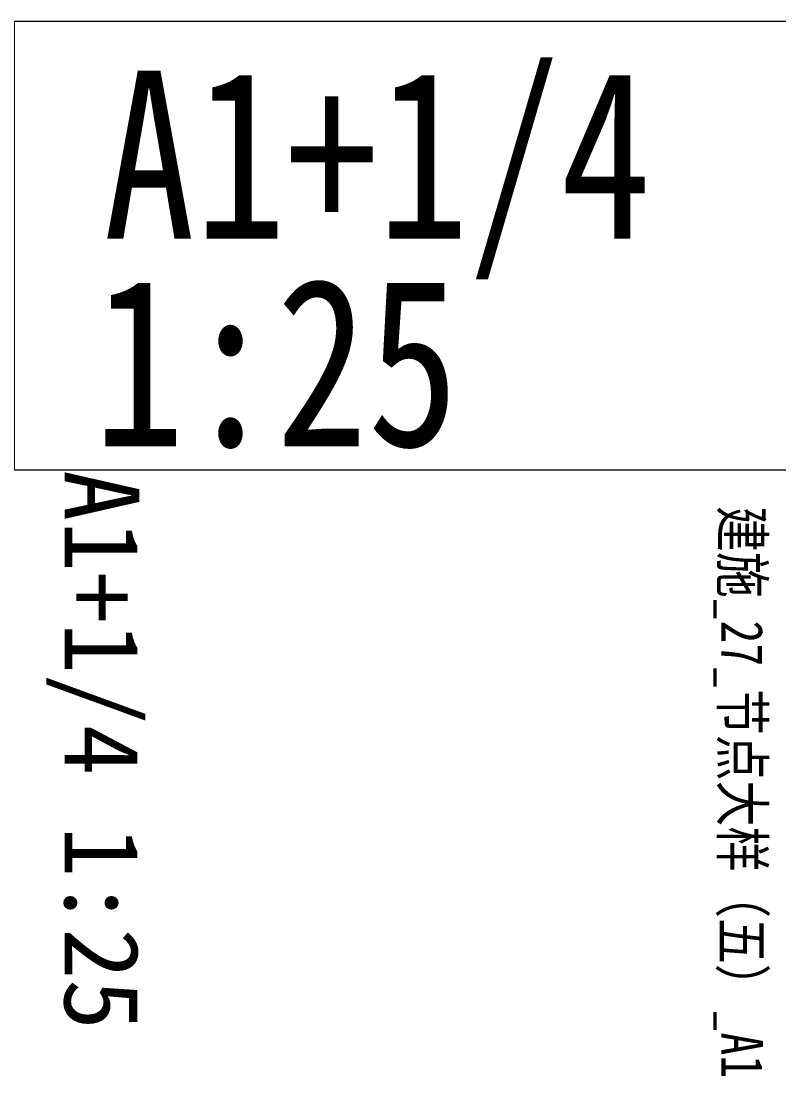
# Model space of a CAD drawing. Extents: x -461650 to 361314, y 245336 to 769729.
# Drawn here: x 292268 to 299866, y 675059 to 685631 of the extents above; entities that cross this region are included whole.
import ezdxf

# ---------------------------------------------------------------- set-up
doc = ezdxf.new("R2010")
doc.units = 0
doc.header["$LTSCALE"] = 1000
doc.layers.add('yichutu', color=7, linetype='CONTINUOUS')
doc.layers.add('导图字', color=7, linetype='CONTINUOUS')
doc.layers.add('图框', color=9, linetype='CONTINUOUS', lineweight=18)
doc.styles.add('_TCH_LABEL', font='simhei.ttf')
doc.styles.add('黑体', font='simhei.ttf')

# ---------------------------------------------------------------- blocks, each defined once
blk = doc.blocks.new('yct-1051-594-26275-14850-25-1002.0')
at = {"layer": 'yichutu', "color": 7, "style": '_TCH_LABEL'}
blk.add_text('A1+1/4 1:25', height=750, dxfattribs=at).set_placement((0, 15350))

msp = doc.modelspace()

# ---------------------------------------------------------------- linework, layer by layer
at = {"layer": '图框', "color": 2}
msp.add_lwpolyline([(299953.85, 681131.01), (292203.85, 681131.01), (292203.85, 685631.01), (299953.85, 685631.01)], close=True, dxfattribs=at)

# ---------------------------------------------------------------- block references
at = {"layer": 'yichutu', "rotation": 270}
msp.add_blockref('yct-1051-594-26275-14850-25-1002.0', (277353.85, 681131.01), dxfattribs=at)

# ---------------------------------------------------------------- texts
at = {"layer": '图框', "color": 2, "style": '黑体', "width": 0.8}
for s, p in [('A1+1/4', (293094.24, 683451.7)), ('1:25', (292994.64, 681370.18))]:
    msp.add_text(s, height=1682.363, dxfattribs=at).set_placement(p)
at = {"layer": '导图字', "color": 1, "style": '黑体', "width": 0.8}
msp.add_text('建施_27_节点大样（五）_A1', height=420.5907, rotation=270, dxfattribs=at).set_placement((299287.99, 680770.22))

doc.saveas('drawing.dxf')
